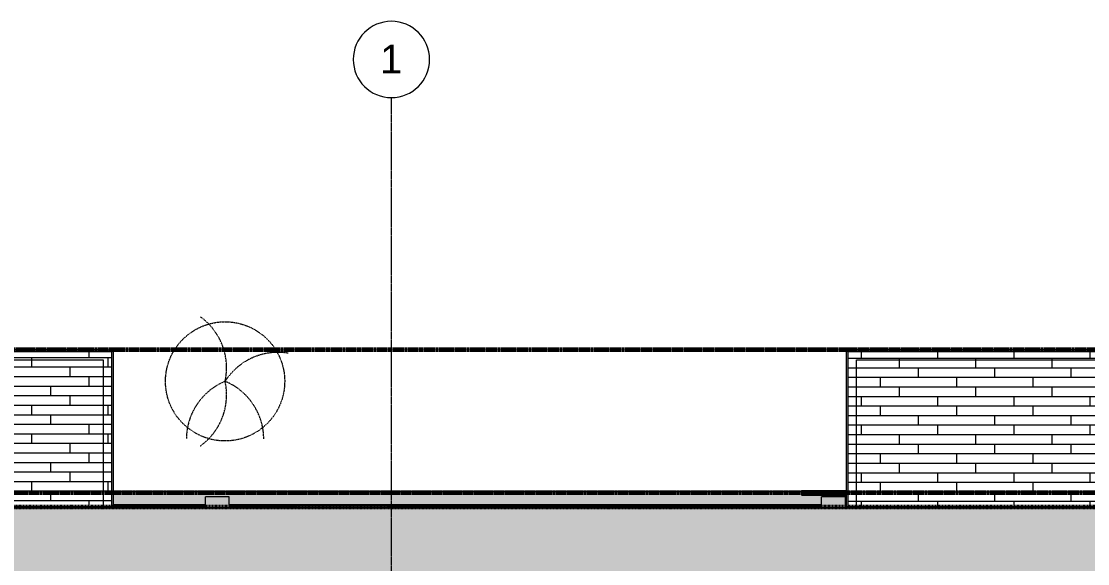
# Model space of a CAD drawing. Header units: inches. Extents: x -4061 to -1937, y 10959 to 12323.
# Drawn here: x -3636.5 to -3189.3, y 12094.9 to 12322.4 of the extents above; entities that cross this region are included whole.
import ezdxf

# ---------------------------------------------------------------- set-up
doc = ezdxf.new("R2010")
doc.units = ezdxf.units.IN
doc.header["$MEASUREMENT"] = 0
for name, pattern in [('Dash', [0.25, 0.125, -0.125]), ('Dash 1_16_', [0.125, 0.0625, -0.0625]), ('Double Dash 3_8_', [1, 0.375, -0.125, 0.125, -0.125, 0.125, -0.125]), ('Grid Line 1_2_', [0.875, 0.5, -0.125, 0.125, -0.125])]:
    doc.linetypes.add(name, pattern=pattern)
for name, color, linetype, lineweight in [('0-1', 7, 'Continuous', 5), ('0-3', 53, 'Continuous', 9), ('0-4', 7, 'Continuous', 9), ('0-5', 250, 'Double Dash 3_8_', 60), ('0-6', 165, 'Continuous', 5), ('A-AREA-1', 130, 'Continuous', 80), ('A-CLNG-1', 10, 'Continuous', 18), ('A-CLNG-PATT-1', 35, 'Continuous', 18), ('A-DETL-GENF-HDLN-1', 53, 'Dash', 9), ('A-DETL-MBND-2', 23, 'Continuous', 5), ('A-DETL-MBND-4', 7, 'Continuous', 9), ('A-DETL-MBND-5', 251, 'Continuous', 9), ('A-DETL-MBND-6', 247, 'Continuous', 9), ('A-FLOR-3', 10, 'Continuous', 18), ('A-FLOR-PATT-1', 251, 'Continuous', 9), ('A-GENM-1', 247, 'Continuous', 9), ('A-GENM-2', 7, 'Continuous', 9), ('A-GLAZ-1', 27, 'Continuous', 18), ('A-GLAZ-2', 10, 'Continuous', 18), ('A-GLAZ-3', 251, 'Continuous', 9), ('A-WALL-1', 8, 'Continuous', 5), ('A-WALL-3', 10, 'Continuous', 18), ('A-WALL-4', 23, 'Continuous', 5), ('A-WALL-6', 27, 'Continuous', 18), ('C-PROP-LINE-1', 250, 'Double Dash 3_8_', 60), ('C-PROP-LINE-2', 91, 'Dash 1_16_', 60), ('S-GRID-1', 1, 'Grid Line 1_2_', 9), ('S-GRID-IDEN', 1, 'Continuous', 9), ('S-GRID-IDEN-1', 147, 'Continuous', 9)]:
    doc.layers.add(name, color=color, linetype=linetype, lineweight=lineweight)
doc.styles.add('Arial', font='arial.ttf', dxfattribs={"height": 12})
pattern_1 = [(0, (25.74, 1.51), (-38.4, -120.38), [0.392, -38.007]), (0, (25.74, 1.12), (-38.4, -120.38), [0.392, -38.007]), (0, (25.74, -14.85), (-38.4, -120.38), [0.392, -38.007]), (0, (25.74, -15.24), (-38.4, -120.38), [0.392, -38.007]), (0, (25.74, -31.2), (-38.4, -120.38), [0.393, -38.008]), (0, (25.74, -31.6), (-38.4, -120.38), [0.393, -38.008]), (0, (25.74, -47.56), (-38.4, -120.38), [0.393, -38.008]), (0, (25.74, -47.95), (-38.4, -120.38), [0.393, -38.008]), (0, (25.74, -63.92), (-38.4, -120.38), [0.393, -38.008]), (0, (25.74, -64.31), (-38.4, -120.38), [0.393, -38.008]), (0, (25.74, -80.28), (-38.4, -120.38), [0.393, -38.008]), (0, (25.74, -80.67), (-38.4, -120.38), [0.393, -38.008]), (0, (25.74, -96.63), (-38.4, -120.38), [0.393, -38.008]), (0, (25.74, -97.03), (-38.4, -120.38), [0.393, -38.008]), (0, (25.74, -112.99), (-38.4, -120.38), [0.392, -38.007]), (0, (25.74, -113.38), (-38.4, -120.38), [0.392, -38.007]), (0, (43.19, 1.51), (-38.4, -120.38), [0.393, -38.008]), (0, (43.19, 1.12), (-38.4, -120.38), [0.393, -38.008]), (0, (43.19, -14.85), (-38.4, -120.38), [0.393, -38.008]), (0, (43.19, -15.24), (-38.4, -120.38), [0.393, -38.008]), (0, (43.19, -31.2), (-38.4, -120.38), [0.393, -38.008]), (0, (43.19, -31.6), (-38.4, -120.38), [0.393, -38.008]), (0, (43.19, -47.56), (-38.4, -120.38), [0.393, -38.008]), (0, (43.19, -47.95), (-38.4, -120.38), [0.393, -38.008]), (0, (43.19, -63.92), (-38.4, -120.38), [0.393, -38.008]), (0, (43.19, -64.31), (-38.4, -120.38), [0.393, -38.008]), (0, (43.19, -80.28), (-38.4, -120.38), [0.393, -38.008]), (0, (43.19, -80.67), (-38.4, -120.38), [0.393, -38.008]), (0, (43.19, -96.63), (-38.4, -120.38), [0.393, -38.008]), (0, (43.19, -97.03), (-38.4, -120.38), [0.393, -38.008]), (0, (43.19, -112.99), (-38.4, -120.38), [0.392, -38.007]), (0, (43.19, -113.38), (-38.4, -120.38), [0.392, -38.007]), (0, (60.64, 1.51), (-38.4, -120.38), [0.392, -38.007]), (0, (60.64, 1.12), (-38.4, -120.38), [0.392, -38.007]), (0, (60.64, -14.85), (-38.4, -120.38), [0.392, -38.007]), (0, (60.64, -15.24), (-38.4, -120.38), [0.392, -38.007]), (0, (60.64, -31.2), (-38.4, -120.38), [0.392, -38.007]), (0, (60.64, -31.6), (-38.4, -120.38), [0.392, -38.007]), (0, (60.64, -47.56), (-38.4, -120.38), [0.392, -38.007]), (0, (60.64, -47.95), (-38.4, -120.38), [0.392, -38.007]), (0, (60.64, -63.92), (-38.4, -120.38), [0.392, -38.007]), (0, (60.64, -64.31), (-38.4, -120.38), [0.392, -38.007]), (0, (60.64, -80.28), (-38.4, -120.38), [0.392, -38.007]), (0, (60.64, -80.67), (-38.4, -120.38), [0.392, -38.007]), (0, (60.64, -96.63), (-38.4, -120.38), [0.392, -38.007]), (0, (60.64, -97.03), (-38.4, -120.38), [0.392, -38.007]), (0, (60.64, -112.99), (-38.4, -120.38), [0.392, -38.007]), (0, (60.64, -113.38), (-38.4, -120.38), [0.392, -38.007]), (270, (24, 4.063), (-38.4, -2e-15), [120, -0.375]), (270, (24.375, 4.063), (-38.4, -2e-15), [120, -0.375]), (270, (25.74, 1.51), (-38.4, -2e-15), [0.392, -119.982]), (270, (25.74, -14.848), (-38.4, -2e-15), [0.393, -119.983]), (270, (25.74, -31.206), (-38.4, -2e-15), [0.392, -119.982]), (270, (25.74, -47.563), (-38.4, -2e-15), [0.392, -119.982]), (270, (25.74, -63.92), (-38.4, -2e-15), [0.392, -119.982]), (270, (25.74, -80.277), (-38.4, -2e-15), [0.392, -119.982]), (270, (25.74, -96.634), (-38.4, -2e-15), [0.392, -119.982]), (270, (25.74, -112.99), (-38.4, -2e-15), [0.392, -119.982]), (270, (26.134, 1.51), (-38.4, -2e-15), [0.392, -119.982]), (270, (26.134, -14.848), (-38.4, -2e-15), [0.393, -119.983]), (270, (26.134, -31.206), (-38.4, -2e-15), [0.392, -119.982]), (270, (26.134, -47.563), (-38.4, -2e-15), [0.392, -119.982]), (270, (26.134, -63.92), (-38.4, -2e-15), [0.392, -119.982]), (270, (26.134, -80.277), (-38.4, -2e-15), [0.392, -119.982]), (270, (26.134, -96.634), (-38.4, -2e-15), [0.392, -119.982]), (270, (26.134, -112.99), (-38.4, -2e-15), [0.392, -119.982]), (270, (43.19, 1.51), (-38.4, -2e-15), [0.392, -119.982]), (270, (43.19, -14.848), (-38.4, -2e-15), [0.393, -119.983]), (270, (43.19, -31.206), (-38.4, -2e-15), [0.392, -119.982]), (270, (43.19, -47.563), (-38.4, -2e-15), [0.392, -119.982]), (270, (43.19, -63.92), (-38.4, -2e-15), [0.392, -119.982]), (270, (43.19, -80.277), (-38.4, -2e-15), [0.392, -119.982]), (270, (43.19, -96.634), (-38.4, -2e-15), [0.392, -119.982]), (270, (43.19, -112.99), (-38.4, -2e-15), [0.392, -119.982]), (270, (43.584, 1.51), (-38.4, -2e-15), [0.392, -119.982]), (270, (43.584, -14.848), (-38.4, -2e-15), [0.393, -119.983]), (270, (43.584, -31.206), (-38.4, -2e-15), [0.392, -119.982]), (270, (43.584, -47.563), (-38.4, -2e-15), [0.392, -119.982]), (270, (43.584, -63.92), (-38.4, -2e-15), [0.392, -119.982]), (270, (43.584, -80.277), (-38.4, -2e-15), [0.392, -119.982]), (270, (43.584, -96.634), (-38.4, -2e-15), [0.392, -119.982]), (270, (43.584, -112.99), (-38.4, -2e-15), [0.392, -119.982]), (270, (60.64, 1.51), (-38.4, -2e-15), [0.392, -119.982]), (270, (60.64, -14.848), (-38.4, -2e-15), [0.392, -119.982]), (270, (60.64, -31.206), (-38.4, -2e-15), [0.392, -119.982]), (270, (60.64, -47.563), (-38.4, -2e-15), [0.392, -119.982]), (270, (60.64, -63.92), (-38.4, -2e-15), [0.392, -119.982]), (270, (60.64, -80.277), (-38.4, -2e-15), [0.392, -119.982]), (270, (60.64, -96.634), (-38.4, -2e-15), [0.392, -119.982]), (270, (60.64, -112.99), (-38.4, -2e-15), [0.392, -119.982]), (270, (61.034, 1.51), (-38.4, -2e-15), [0.392, -119.982]), (270, (61.034, -14.848), (-38.4, -2e-15), [0.392, -119.982]), (270, (61.034, -31.206), (-38.4, -2e-15), [0.392, -119.982]), (270, (61.034, -47.563), (-38.4, -2e-15), [0.392, -119.982]), (270, (61.034, -63.92), (-38.4, -2e-15), [0.392, -119.982]), (270, (61.034, -80.277), (-38.4, -2e-15), [0.392, -119.982]), (270, (61.034, -96.634), (-38.4, -2e-15), [0.392, -119.982]), (270, (61.034, -112.99), (-38.4, -2e-15), [0.392, -119.982]), (180, (62.4, 4.44), (-38.4, -120.38), [38.025, -0.375]), (180, (62.4, 4.06), (-38.4, -120.38), [38.025, -0.375])]

# ---------------------------------------------------------------- blocks, each defined once
blk = doc.blocks.new('fountain grass 26747 - fountain grass 26747-1276659-ENLARGED RCP - 1ST FLOOR PLAN - EAST')
at = {"layer": 'A-DETL-GENF-HDLN-1'}
blk.add_circle((0, 0), 25, dxfattribs=at)
for centre, start, end in [((-25.61, 5.7), 347.4534, 54.5466), ((22.14, -14.08), 80.4534, 147.5466), ((10.02, -24.25), 112.4534, 179.5466), ((-25.61, -5.7), 305.4534, 12.5466), ((-10.02, -24.25), 0.4534, 67.5466)]:
    blk.add_arc(centre, 26.24, start, end, dxfattribs=at)
blk = doc.blocks.new('CTR  - Topography_rvt-1-ENLARGED RCP - 1ST FLOOR PLAN - EAST')
at = {"layer": '0-3'}
blk.add_blockref('fountain grass 26747 - fountain grass 26747-1276659-ENLARGED RCP - 1ST FLOOR PLAN - EAST', (-3551.06, 12171.37), dxfattribs=at)
blk = doc.blocks.new('Basic Wall _ EXT - FIBER CEMENT - LARGE - ___-2162455-ENLARGED RCP - 1ST FLOOR PLAN - EAST')
at = {"layer": 'A-WALL-6'}
h = blk.add_hatch(color=256, dxfattribs=at)
h.paths.add_polyline_path([(-3861.77, 12119.64), (-3811.02, 12119.67), (-3811.02, 12119.67), (-3861.79, 12119.66)], flags=0)
h.paths.add_polyline_path([(-3809.6, 12119.64), (-3809.58, 12119.67), (-3809.89, 12119.66), (-3809.9, 12119.64)], flags=0)
h.paths.add_polyline_path([(-3559.71, 12119.64), (-3559.34, 12119.67), (-3559.34, 12119.67), (-3597.92, 12119.65), (-3597.92, 12119.64), (-3561.71, 12119.64)], flags=0)
h.paths.add_polyline_path([(-3779.12, 12119.64), (-3779.15, 12119.67), (-3779.4, 12119.64), (-3779.4, 12119.64), (-3779.15, 12119.64)], flags=0)
h.paths.add_polyline_path([(-3778.18, 12119.64), (-3712.75, 12119.67), (-3712.75, 12119.67), (-3778.17, 12119.64)], flags=0)
h = blk.add_hatch(color=256, dxfattribs=at)
h.paths.add_polyline_path([(-3580.2, 12119.48), (-3559.34, 12119.5), (-3559.34, 12119.62), (-3597.92, 12119.59), (-3597.92, 12119.48), (-3587.87, 12119.48)], flags=0)
h.paths.add_polyline_path([(-3748.82, 12119.48), (-3712.75, 12119.51), (-3712.75, 12119.62), (-3778.22, 12119.6), (-3778.29, 12119.53), (-3751.71, 12119.5), (-3751.71, 12119.48)], flags=0)
h.paths.add_polyline_path([(-3858.97, 12119.53), (-3810.91, 12119.55), (-3810.97, 12119.62), (-3861.73, 12119.6), (-3861.64, 12119.53), (-3858.98, 12119.53)], flags=0)
h.paths.add_polyline_path([(-3779.08, 12119.53), (-3779.11, 12119.62), (-3779.39, 12119.6), (-3779.37, 12119.53), (-3779.15, 12119.53)], flags=0)
h.paths.add_polyline_path([(-3809.96, 12119.53), (-3809.64, 12119.55), (-3809.61, 12119.62), (-3809.92, 12119.6), (-3809.96, 12119.53)], flags=0)
h = blk.add_hatch(color=256, dxfattribs=at)
h.paths.add_polyline_path([(-3861.34, 12119.2), (-3858.97, 12119.2), (-3858.97, 12119.46), (-3861.6, 12119.46), (-3861.47, 12119.34)], flags=0)
h.paths.add_polyline_path([(-3561.71, 12119.2), (-3559.34, 12119.2), (-3559.34, 12119.48), (-3597.92, 12119.48), (-3597.92, 12119.2), (-3564.87, 12119.2)], flags=0)
h.paths.add_polyline_path([(-3752.04, 12119.2), (-3751.77, 12119.2), (-3751.77, 12119.46), (-3754.4, 12119.46), (-3754.4, 12119.2), (-3753.89, 12119.2)], flags=0)
h.paths.add_polyline_path([(-3748.82, 12119.2), (-3712.75, 12119.2), (-3712.75, 12119.48), (-3751.71, 12119.46), (-3751.71, 12119.2)], flags=0)
h = blk.add_hatch(color=256, dxfattribs=at)
h.paths.add_polyline_path([(-3687.51, 12118.59), (-3674.54, 12118.59), (-3674.54, 12118.78), (-3712.75, 12118.78), (-3712.75, 12119.2), (-3751.71, 12119.2), (-3751.71, 12118.59), (-3695.17, 12118.59)], flags=0)
h.paths.add_polyline_path([(-3636.51, 12118.59), (-3597.74, 12118.59), (-3597.74, 12119.09), (-3559.71, 12119.09), (-3559.71, 12118.59), (-3559.34, 12118.59), (-3559.34, 12119.2), (-3597.92, 12119.2), (-3597.92, 12118.78), (-3636.51, 12118.78), (-3636.51, 12118.59)], flags=0)
h.paths.add_polyline_path([(-3860.72, 12119.03), (-3859.16, 12119.03), (-3859.16, 12119.09), (-3858.97, 12119.09), (-3858.97, 12119.2), (-3861.34, 12119.2), (-3861.16, 12119.03), (-3860.73, 12119.03)], flags=0)
h.paths.add_polyline_path([(-3751.77, 12119.03), (-3751.77, 12119.2), (-3754.4, 12119.2), (-3754.4, 12119.09), (-3754.21, 12119.09), (-3754.21, 12119.03), (-3752.21, 12119.03)], flags=0)
for points in [[(-3411.58, 12119.64), (-3300.91, 12119.67), (-3300.91, 12119.67), (-3549.34, 12119.66), (-3549.34, 12119.64), (-3419.24, 12119.64)], [(-3549.34, 12119.48), (-3300.91, 12119.5), (-3300.91, 12119.62), (-3549.34, 12119.6), (-3549.34, 12119.5)], [(-3304.28, 12119.2), (-3300.91, 12119.2), (-3300.91, 12119.48), (-3549.34, 12119.48), (-3549.34, 12119.2), (-3311.94, 12119.2)], [(-3511.22, 12118.59), (-3405.74, 12118.59), (-3405.74, 12119.09), (-3367.71, 12119.09), (-3367.71, 12118.59), (-3300.91, 12118.59), (-3300.91, 12119.2), (-3549.34, 12119.2), (-3549.34, 12118.59), (-3518.88, 12118.59)], [(-3290.54, 12119.62), (-3290.54, 12119.64), (-3290.91, 12119.62)]]:
    blk.add_hatch(color=256, dxfattribs=at).paths.add_polyline_path(points, flags=0)
h = blk.add_hatch(color=256, dxfattribs=at)
h.paths.add_polyline_path([(-3120.32, 12119.64), (-3059.95, 12119.67), (-3059.95, 12119.67), (-3175.71, 12119.65), (-3175.71, 12119.64), (-3127.99, 12119.64)], flags=0)
h.paths.add_polyline_path([(-3290.91, 12119.64), (-3290.54, 12119.67), (-3290.54, 12119.67), (-3290.91, 12119.66)], flags=0)
h.paths.add_polyline_path([(-2944.94, 12119.64), (-2944.94, 12119.67), (-2945.12, 12119.66), (-2945.12, 12119.64)], flags=0)
h = blk.add_hatch(color=256, dxfattribs=at)
h.paths.add_polyline_path([(-3290.91, 12119.48), (-3290.54, 12119.5), (-3290.54, 12119.62), (-3290.91, 12119.6), (-3290.91, 12119.5)], flags=0)
h.paths.add_polyline_path([(-3120.32, 12119.48), (-3059.95, 12119.51), (-3059.95, 12119.62), (-3175.71, 12119.59), (-3175.71, 12119.48), (-3127.99, 12119.48)], flags=0)
h.paths.add_polyline_path([(-2944.94, 12119.48), (-2944.94, 12119.62), (-2945.12, 12119.6), (-2945.12, 12119.48)], flags=0)
h = blk.add_hatch(color=256, dxfattribs=at)
h.paths.add_polyline_path([(-2945.12, 12119.2), (-2944.94, 12119.2), (-2944.94, 12119.48), (-2945.12, 12119.48), (-2945.12, 12119.34)], flags=0)
h.paths.add_polyline_path([(-3290.91, 12119.2), (-3290.54, 12119.2), (-3290.54, 12119.48), (-3290.91, 12119.48), (-3290.91, 12119.34)], flags=0)
h.paths.add_polyline_path([(-3175.71, 12119.2), (-3059.95, 12119.2), (-3059.95, 12119.48), (-3175.71, 12119.48), (-3175.71, 12119.34)], flags=0)
h = blk.add_hatch(color=256, dxfattribs=at)
h.paths.add_polyline_path([(-3135.65, 12118.59), (-3060.14, 12118.59), (-3060.14, 12119.09), (-3059.95, 12119.09), (-3059.95, 12119.2), (-3175.71, 12119.2), (-3175.71, 12118.78), (-3252.51, 12118.78), (-3252.51, 12118.59), (-3136.94, 12118.59)], flags=0)
h.paths.add_polyline_path([(-2967.03, 12118.59), (-2944.94, 12118.59), (-2944.94, 12119.2), (-2945.12, 12119.2), (-2945.12, 12118.78), (-2983.71, 12118.78), (-2983.71, 12118.59), (-2974.7, 12118.59)], flags=0)
h.paths.add_polyline_path([(-3022.11, 12118.59), (-3021.74, 12118.59), (-3021.74, 12118.78), (-3022.11, 12118.78), (-3022.11, 12118.59)], flags=0)
h.paths.add_polyline_path([(-3290.91, 12118.59), (-3290.54, 12118.59), (-3290.54, 12119.2), (-3290.91, 12119.2), (-3290.91, 12118.59)], flags=0)
at = {"layer": 'A-WALL-3'}
for p, q in [((-3597.92, 12119.67), (-3559.34, 12119.67)), ((-3559.34, 12119.2), (-3597.92, 12119.2)), ((-3559.34, 12119.64), (-3559.34, 12119.67)), ((-3559.34, 12119.62), (-3559.34, 12119.64)), ((-3559.34, 12119.48), (-3559.34, 12119.62)), ((-3559.34, 12119.2), (-3559.34, 12119.48)), ((-3559.34, 12118.59), (-3559.34, 12119.2)), ((-3549.34, 12119.67), (-3300.91, 12119.67)), ((-3549.34, 12119.67), (-3549.34, 12119.64)), ((-3549.34, 12119.64), (-3549.34, 12119.62)), ((-3549.34, 12119.62), (-3549.34, 12119.48)), ((-3549.34, 12119.48), (-3549.34, 12119.2)), ((-3549.34, 12119.2), (-3549.34, 12118.59)), ((-3300.91, 12119.2), (-3549.34, 12119.2)), ((-3300.91, 12119.64), (-3300.91, 12119.67)), ((-3300.91, 12119.62), (-3300.91, 12119.64)), ((-3300.91, 12119.48), (-3300.91, 12119.62)), ((-3300.91, 12119.2), (-3300.91, 12119.48)), ((-3300.91, 12118.59), (-3300.91, 12119.2)), ((-3290.91, 12119.67), (-3290.54, 12119.67)), ((-3290.91, 12119.67), (-3290.91, 12119.64)), ((-3290.91, 12119.64), (-3290.91, 12119.62)), ((-3290.91, 12119.62), (-3290.91, 12119.48)), ((-3290.91, 12119.48), (-3290.91, 12119.2)), ((-3290.91, 12119.2), (-3290.91, 12118.59)), ((-3290.54, 12119.2), (-3290.91, 12119.2))]:
    blk.add_line(p, q, dxfattribs=at)
blk = doc.blocks.new('Basic Wall _ EXT - FIBER CEMENT - SMALL - ___-2145929-ENLARGED RCP - 1ST FLOOR PLAN - EAST')
at = {"layer": 'A-DETL-MBND-6'}
h = blk.add_hatch(color=256, dxfattribs=at)
h.paths.add_polyline_path([(-3861.81, 12119.67), (-3811.02, 12119.67), (-3816.31, 12125.15), (-3864.6, 12125.15), (-3864.6, 12122.46), (-3863.79, 12121.66)], flags=0)
h.paths.add_polyline_path([(-3561.71, 12119.67), (-3559.34, 12119.67), (-3559.34, 12122.96), (-3549.34, 12122.96), (-3549.34, 12119.67), (-3300.91, 12119.67), (-3300.91, 12122.96), (-3290.91, 12122.96), (-3290.91, 12119.67), (-3290.54, 12119.67), (-3290.54, 12125.15), (-3597.92, 12125.15), (-3597.92, 12119.67), (-3564.87, 12119.67)], flags=0)
h.paths.add_polyline_path([(-3779.13, 12119.67), (-3780.78, 12125.15), (-3781.02, 12125.15), (-3779.41, 12119.67), (-3779.15, 12119.67)], flags=0)
h.paths.add_polyline_path([(-3718.17, 12119.67), (-3712.75, 12119.67), (-3712.75, 12125.15), (-3772.86, 12125.15), (-3778.15, 12119.67), (-3725.83, 12119.67)], flags=0)
h.paths.add_polyline_path([(-3809.58, 12119.67), (-3807.14, 12124.59), (-3807.16, 12125.07), (-3809.88, 12119.67)], flags=0)
h.paths.add_polyline_path([(-3175.71, 12119.67), (-3059.95, 12119.67), (-3059.95, 12125.15), (-3175.71, 12125.15), (-3175.71, 12122.51)], flags=0)
h.paths.add_polyline_path([(-2945.12, 12119.67), (-2944.94, 12119.67), (-2944.94, 12122.96), (-2934.94, 12122.96), (-2934.94, 12119.67), (-2791.15, 12119.67), (-2791.15, 12125.15), (-2945.12, 12125.15), (-2945.12, 12122.51)], flags=0)
h.paths.add_polyline_path([(-2186.92, 12119.67), (-2066.84, 12119.67), (-2061.82, 12124.69), (-2064.05, 12124.69), (-2064.05, 12125.15), (-2157.66, 12125.15), (-2159.18, 12123.57), (-2159.66, 12125.15), (-2159.93, 12125.15), (-2159.43, 12123.46), (-2167.42, 12123.46), (-2167.43, 12122.51), (-2167.5, 12122.85), (-2167.92, 12121.48), (-2171.92, 12120.48), (-2182.92, 12120.48), (-2186.92, 12121.48), (-2187.35, 12122.85), (-2187.42, 12122.51), (-2187.42, 12123.46), (-2190.31, 12123.46), (-2189.47, 12125.15), (-2189.76, 12125.15), (-2190.56, 12123.57), (-2192.09, 12125.15), (-2215.7, 12125.15), (-2215.7, 12119.67), (-2187.42, 12119.67)], flags=0)
h.paths.add_polyline_path([(-2330.87, 12119.67), (-2330.52, 12119.67), (-2330.52, 12125.15), (-2676.32, 12125.15), (-2676.32, 12119.67), (-2648.11, 12119.67), (-2648.11, 12122.96), (-2638.11, 12122.96), (-2638.11, 12119.67), (-2379.31, 12119.67), (-2379.31, 12122.96), (-2369.31, 12122.96), (-2369.31, 12119.67), (-2332.54, 12119.67)], flags=0)
h.paths.add_polyline_path([(-2182.92, 12122.96), (-2171.92, 12122.96), (-2169.67, 12123.46), (-2185.17, 12123.46), (-2183.51, 12123.09)], flags=0)
at = {"layer": 'A-DETL-MBND-4'}
blk.add_line((-3290.54, 12125.15), (-3597.92, 12125.15), dxfattribs=at)
blk = doc.blocks.new('_THE_ WINDOW _ DOOR - Window - 2nd Floor-V37-ENLARGED RCP - 1ST FLOOR PLAN - EAST')
at = {"layer": 'A-GLAZ-1'}
blk.add_hatch(color=256, dxfattribs=at).paths.add_polyline_path([(-9.76, 4.44), (19.01, 4.44), (19.01, 4.63), (-19.01, 4.63), (-19.01, 4.44), (-17.42, 4.44)], flags=0)
at = {"layer": 'A-GLAZ-3'}
h = blk.add_hatch(dxfattribs=at)
h.set_pattern_fill('FP_9', color=256, style=0, pattern_type=2)
h.set_pattern_definition(pattern_1)
h.paths.add_polyline_path([(13.24, 4.19), (19.01, 4.19), (19.01, 4.44), (-19.01, 4.44), (-19.01, 4.19), (5.57, 4.19)], flags=0)
at = {"layer": 'A-GLAZ-2'}
for p, q in [((-19.01, 4.63), (-19.01, 4.44)), ((19.01, 4.63), (19.01, 4.44)), ((19.01, 4.44), (-19.01, 4.44)), ((-19.01, 4.44), (-19.01, 4.19)), ((19.01, 4.44), (19.01, 4.19))]:
    blk.add_line(p, q, dxfattribs=at)
blk = doc.blocks.new('_THE_ WINDOW _ DOOR - Window - 2nd Floor-2113388-ENLARGED RCP - 1ST FLOOR PLAN - EAST')
at = {"layer": 'A-GLAZ-1'}
blk.add_hatch(color=256, dxfattribs=at).paths.add_polyline_path([(3.51, 4.44), (19.01, 4.44), (19.01, 4.94), (-19.01, 4.94), (-19.01, 4.44), (-4.16, 4.44)], flags=0)
at = {"layer": 'A-GLAZ-3'}
h = blk.add_hatch(dxfattribs=at)
h.set_pattern_fill('FP_9', color=256, style=0, pattern_type=2)
h.set_pattern_definition(pattern_1)
h.paths.add_polyline_path([(18.84, 4.19), (19.01, 4.19), (19.01, 4.44), (-19.01, 4.44), (-19.01, 4.19), (11.17, 4.19)], flags=0)
at = {"layer": 'A-GLAZ-2'}
for p, q in [((19.01, 4.94), (-19.01, 4.94)), ((-19.01, 4.94), (-19.01, 4.44)), ((19.01, 4.94), (19.01, 4.44)), ((19.01, 4.44), (-19.01, 4.44)), ((-19.01, 4.44), (-19.01, 4.19)), ((19.01, 4.44), (19.01, 4.19))]:
    blk.add_line(p, q, dxfattribs=at)
blk = doc.blocks.new('_THE_ WINDOW _ DOOR - hvac panel - 2nd floor-2113875-ENLARGED RCP - 1ST FLOOR PLAN - EAST')
at = {"layer": 'A-GLAZ-3'}
h = blk.add_hatch(dxfattribs=at)
h.set_pattern_fill('FP_10', color=256, style=0, pattern_type=2)
h.set_pattern_definition([(0, (41.062, -4.438), (1, 1), [0.5, -1.5]), (90, (41.312, -4.687), (-1, 1), [0.5, -1.5])])
h.paths.add_polyline_path([(-12.39, -4.19), (-19.01, -4.19), (-19.01, -4.44), (19.01, -4.44), (19.01, -4.19), (-4.73, -4.19)], flags=0)
at = {"layer": 'A-GLAZ-2'}
for p, q in [((-19.01, -4.19), (-19.01, -4.44)), ((19.01, -4.44), (-19.01, -4.44)), ((19.01, -4.19), (19.01, -4.44))]:
    blk.add_line(p, q, dxfattribs=at)
blk = doc.blocks.new('_THE_ WINDOW _ DOOR - Window - 2nd Floor - small-V40-ENLARGED RCP - 1ST FLOOR PLAN - EAST')
at = {"layer": 'A-GLAZ-1'}
blk.add_hatch(color=256, dxfattribs=at).paths.add_polyline_path([(3.27, 4.44), (19.01, 4.44), (19.01, 4.94), (-19.01, 4.94), (-19.01, 4.44), (-4.4, 4.44)], flags=0)
at = {"layer": 'A-GLAZ-3'}
h = blk.add_hatch(dxfattribs=at)
h.set_pattern_fill('FP_11', color=256, style=0, pattern_type=2)
h.set_pattern_definition([(0, (25.74, -0.166), (-38.4, -76.8), [0.392, -38.007]), (0, (25.74, -0.56), (-38.4, -76.8), [0.392, -38.007]), (0, (25.74, -9.766), (-38.4, -76.8), [0.392, -38.007]), (0, (25.74, -10.16), (-38.4, -76.8), [0.392, -38.007]), (0, (25.74, -19.366), (-38.4, -76.8), [0.392, -38.007]), (0, (25.74, -19.76), (-38.4, -76.8), [0.392, -38.007]), (0, (25.74, -28.966), (-38.4, -76.8), [0.392, -38.007]), (0, (25.74, -29.36), (-38.4, -76.8), [0.392, -38.007]), (0, (25.74, -38.566), (-38.4, -76.8), [0.393, -38.008]), (0, (25.74, -38.96), (-38.4, -76.8), [0.393, -38.008]), (0, (25.74, -48.166), (-38.4, -76.8), [0.393, -38.008]), (0, (25.74, -48.56), (-38.4, -76.8), [0.393, -38.008]), (0, (25.74, -57.766), (-38.4, -76.8), [0.393, -38.008]), (0, (25.74, -58.16), (-38.4, -76.8), [0.393, -38.008]), (0, (25.74, -67.366), (-38.4, -76.8), [0.393, -38.008]), (0, (25.74, -67.76), (-38.4, -76.8), [0.393, -38.008]), (0, (60.64, -0.166), (-38.4, -76.8), [0.392, -38.007]), (0, (60.64, -0.56), (-38.4, -76.8), [0.392, -38.007]), (0, (60.64, -9.766), (-38.4, -76.8), [0.392, -38.007]), (0, (60.64, -10.16), (-38.4, -76.8), [0.392, -38.007]), (0, (60.64, -19.366), (-38.4, -76.8), [0.392, -38.007]), (0, (60.64, -19.76), (-38.4, -76.8), [0.392, -38.007]), (0, (60.64, -28.966), (-38.4, -76.8), [0.392, -38.007]), (0, (60.64, -29.36), (-38.4, -76.8), [0.392, -38.007]), (0, (60.64, -38.566), (-38.4, -76.8), [0.392, -38.007]), (0, (60.64, -38.96), (-38.4, -76.8), [0.392, -38.007]), (0, (60.64, -48.166), (-38.4, -76.8), [0.392, -38.007]), (0, (60.64, -48.56), (-38.4, -76.8), [0.392, -38.007]), (0, (60.64, -57.766), (-38.4, -76.8), [0.392, -38.007]), (0, (60.64, -58.16), (-38.4, -76.8), [0.392, -38.007]), (0, (60.64, -67.366), (-38.4, -76.8), [0.392, -38.007]), (0, (60.64, -67.76), (-38.4, -76.8), [0.392, -38.007]), (270, (24, 4.438), (-38.4, -2e-15), [76.8, 0, 0, 0]), (270, (24.375, 4.438), (-38.4, -2e-15), [76.8, 0, 0, 0]), (270, (25.74, -0.166), (-38.4, -2e-15), [0.392, -76.407]), (270, (25.74, -9.766), (-38.4, -2e-15), [0.392, -76.407]), (270, (25.74, -19.366), (-38.4, -2e-15), [0.392, -76.407]), (270, (25.74, -28.966), (-38.4, -2e-15), [0.392, -76.407]), (270, (25.74, -38.566), (-38.4, -2e-15), [0.392, -76.407]), (270, (25.74, -48.166), (-38.4, -2e-15), [0.392, -76.407]), (270, (25.74, -57.766), (-38.4, -2e-15), [0.392, -76.407]), (270, (25.74, -67.366), (-38.4, -2e-15), [0.392, -76.407]), (270, (26.134, -0.166), (-38.4, -2e-15), [0.392, -76.407]), (270, (26.134, -9.766), (-38.4, -2e-15), [0.392, -76.407]), (270, (26.134, -19.366), (-38.4, -2e-15), [0.392, -76.407]), (270, (26.134, -28.966), (-38.4, -2e-15), [0.392, -76.407]), (270, (26.134, -38.566), (-38.4, -2e-15), [0.392, -76.407]), (270, (26.134, -48.166), (-38.4, -2e-15), [0.392, -76.407]), (270, (26.134, -57.766), (-38.4, -2e-15), [0.392, -76.407]), (270, (26.134, -67.366), (-38.4, -2e-15), [0.392, -76.407]), (270, (60.64, -0.166), (-38.4, -2e-15), [0.392, -76.407]), (270, (60.64, -9.766), (-38.4, -2e-15), [0.393, -76.408]), (270, (60.64, -19.366), (-38.4, -2e-15), [0.393, -76.408]), (270, (60.64, -28.966), (-38.4, -2e-15), [0.392, -76.407]), (270, (60.64, -38.566), (-38.4, -2e-15), [0.392, -76.407]), (270, (60.64, -48.166), (-38.4, -2e-15), [0.392, -76.407]), (270, (60.64, -57.766), (-38.4, -2e-15), [0.392, -76.407]), (270, (60.64, -67.366), (-38.4, -2e-15), [0.392, -76.407]), (270, (61.034, -0.166), (-38.4, -2e-15), [0.392, -76.407]), (270, (61.034, -9.766), (-38.4, -2e-15), [0.393, -76.408]), (270, (61.034, -19.366), (-38.4, -2e-15), [0.393, -76.408]), (270, (61.034, -28.966), (-38.4, -2e-15), [0.392, -76.407]), (270, (61.034, -38.566), (-38.4, -2e-15), [0.392, -76.407]), (270, (61.034, -48.166), (-38.4, -2e-15), [0.392, -76.407]), (270, (61.034, -57.766), (-38.4, -2e-15), [0.392, -76.407]), (270, (61.034, -67.366), (-38.4, -2e-15), [0.392, -76.407]), (180, (62.4, 4.44), (-38.4, -76.8), [38.025, -0.375]), (180, (62.4, -5.16), (-38.4, -76.8), [38.025, -0.375]), (180, (62.4, -14.76), (-38.4, -76.8), [38.025, -0.375]), (180, (62.4, -24.36), (-38.4, -76.8), [38.025, -0.375]), (180, (62.4, -33.96), (-38.4, -76.8), [38.025, -0.375]), (180, (62.4, -43.56), (-38.4, -76.8), [38.025, -0.375]), (180, (62.4, -53.16), (-38.4, -76.8), [38.025, -0.375]), (180, (62.4, -62.76), (-38.4, -76.8), [38.025, -0.375])])
h.paths.add_polyline_path([(19.01, 4.19), (19.01, 4.44), (-19.01, 4.44), (-19.01, 4.19), (18.6, 4.19)], flags=0)
at = {"layer": 'A-GLAZ-2'}
for p, q in [((-19.01, 4.94), (-19.01, 4.44)), ((-19.01, 4.94), (19.01, 4.94)), ((19.01, 4.94), (19.01, 4.44)), ((19.01, 4.44), (-19.01, 4.44)), ((-19.01, 4.44), (-19.01, 4.19)), ((19.01, 4.44), (19.01, 4.19))]:
    blk.add_line(p, q, dxfattribs=at)
blk = doc.blocks.new('Family1 - SCUPPER-V58-ENLARGED RCP - 1ST FLOOR PLAN - EAST')
at = {"layer": 'A-GENM-1'}
h = blk.add_hatch(color=256, dxfattribs=at)
h.paths.add_polyline_path([(-5, -4.19), (-5, -4.44), (-4.88, -4.44), (-4.88, -4.19), (-4.98, -4.19)], flags=0)
h.paths.add_polyline_path([(5, -4.19), (4.87, -4.19), (4.87, -4.44), (5, -4.44)], flags=0)
blk.add_hatch(color=256, dxfattribs=at).paths.add_polyline_path([(-4.88, -4.19), (-4.88, -4.44), (-5, -4.44), (-5, -8.81), (5, -8.81), (5, -4.44), (4.87, -4.44), (4.87, -4.19), (2.54, -4.19)], flags=0)
at = {"layer": 'A-GENM-2'}
for p, q in [((-5, -4.44), (-5, -4.19)), ((-4.88, -4.44), (-5, -4.44)), ((-4.88, -4.19), (-4.88, -4.44)), ((4.87, -4.44), (4.87, -4.19)), ((5, -4.44), (4.87, -4.44)), ((5, -4.19), (5, -4.44)), ((-5, -5.52), (-5, -8.81)), ((-5, -8.81), (5, -8.81)), ((5, -5.52), (5, -8.81))]:
    blk.add_line(p, q, dxfattribs=at)
blk = doc.blocks.new('Family - ___-1878357-ENLARGED RCP - 1ST FLOOR PLAN - EAST')
at = {"layer": 'C-PROP-LINE-1'}
for p, q in [((-3929.52, 12184.69), (-2001.29, 12184.69)), ((-3869.45, 12124.69), (-2001.29, 12124.69))]:
    blk.add_line(p, q, dxfattribs=at)
blk = doc.blocks.new('Grid - Grid Head - Circle-50561-ENLARGED RCP - 1ST FLOOR PLAN - EAST')
at = {"layer": 'S-GRID-IDEN-1'}
for start, end in [(360, 180), (180, 360)]:
    blk.add_arc((0, 0), 0.25, start, end, dxfattribs=at)
blk = doc.blocks.new('CTR - 1st Phase - Shell_rvt-1-ENLARGED RCP - 1ST FLOOR PLAN - EAST')
at = {"layer": 'A-CLNG-PATT-1'}
h = blk.add_hatch(dxfattribs=at)
h.set_pattern_fill('FP_24', color=256, style=0, pattern_type=2)
h.set_pattern_definition([(90, (-2963.524, 11049.389), (4, -2e-16), []), (0, (-2963.524, 11049.389), (8, -8), [4, -28]), (0, (-2959.524, 11065.389), (8, -8), [4, -28])])
h.paths.add_polyline_path([(-3860.47, 11023.21), (-3830.82, 11023.21), (-3830.82, 11030.34), (-3831.32, 11030.34), (-3831.32, 11068.36), (-3830.82, 11068.36), (-3830.82, 11164.59), (-3831.14, 11164.59), (-3831.14, 11399.98), (-3830.82, 11399.98), (-3830.82, 11432.64), (-3860.47, 11432.64), (-3860.47, 11027.91)], flags=0)
h.paths.add_polyline_path([(-2261.88, 11247.64), (-2068.17, 11247.64), (-2068.17, 12118.34), (-2521.97, 12118.34), (-2521.97, 12088.69), (-2484.14, 12088.69), (-2484.14, 12089.19), (-2446.11, 12089.19), (-2446.11, 12088.69), (-2407.34, 12088.69), (-2407.34, 12089.19), (-2369.31, 12089.19), (-2369.31, 12088.69), (-2349.74, 12088.69), (-2349.74, 12089.19), (-2311.71, 12089.19), (-2311.71, 12088.69), (-2311.34, 12088.69), (-2311.34, 12089.19), (-2273.31, 12089.19), (-2273.31, 12088.69), (-2176.94, 12088.69), (-2176.94, 12089.19), (-2138.91, 12089.19), (-2138.91, 12088.69), (-2097.82, 12088.69), (-2097.82, 11970.99), (-2097.32, 11970.99), (-2097.32, 11932.78), (-2097.82, 11932.78), (-2097.82, 11932.59), (-2097.32, 11932.59), (-2097.32, 11894.38), (-2097.82, 11894.38), (-2097.82, 11778.8), (-2097.32, 11778.8), (-2097.32, 11740.78), (-2097.82, 11740.78), (-2097.82, 11740.4), (-2097.32, 11740.4), (-2097.32, 11702.38), (-2097.82, 11702.38), (-2097.82, 11663.6), (-2097.32, 11663.6), (-2097.32, 11625.58), (-2097.82, 11625.58), (-2097.82, 11471.79), (-2097.32, 11471.79), (-2097.32, 11433.76), (-2097.82, 11433.76), (-2097.82, 11433.39), (-2097.32, 11433.39), (-2097.32, 11395.36), (-2097.82, 11395.36), (-2097.82, 11356.4), (-2097.32, 11356.4), (-2097.32, 11318.38), (-2097.82, 11318.38), (-2097.82, 11277.29), (-2138.91, 11277.29), (-2138.91, 11276.79), (-2176.94, 11276.79), (-2176.94, 11277.29), (-2273.31, 11277.29), (-2273.31, 11276.79), (-2311.34, 11276.79), (-2311.34, 11277.29), (-2311.71, 11277.29), (-2311.71, 11276.79), (-2349.74, 11276.79), (-2349.74, 11277.29), (-2407.71, 11277.29), (-2407.71, 11276.79), (-2445.74, 11276.79), (-2445.74, 11277.29), (-2561.31, 11277.29), (-2561.31, 11276.79), (-2599.34, 11276.79), (-2599.34, 11277.29), (-2599.71, 11277.29), (-2599.71, 11276.79), (-2637.74, 11276.79), (-2637.74, 11277.29), (-2791.71, 11277.29), (-2791.71, 11276.79), (-2829.74, 11276.79), (-2829.74, 11277.29), (-2830.11, 11277.29), (-2830.11, 11276.79), (-2868.14, 11276.79), (-2868.14, 11277.29), (-3400.05, 11277.29), (-3400.05, 11247.64), (-2858.53, 11247.64), (-2845.56, 11261.08), (-2842.42, 11254.87), (-2842.42, 11255.39), (-2845.31, 11261.19), (-2842.42, 11261.19), (-2842.42, 11262.19), (-2842.35, 11261.81), (-2841.92, 11263.17), (-2837.92, 11264.17), (-2826.92, 11264.17), (-2822.92, 11263.17), (-2822.5, 11261.81), (-2822.42, 11262.19), (-2822.42, 11261.19), (-2814.43, 11261.19), (-2818.43, 11247.64), (-2818.24, 11247.64), (-2814.18, 11261.08), (-2801.21, 11247.64), (-2327.03, 11247.64), (-2321.6, 11253.27), (-2318.76, 11247.64), (-2318.5, 11247.64), (-2321.35, 11253.38), (-2318.47, 11253.4), (-2318.47, 11254.38), (-2318.39, 11253.99), (-2317.97, 11255.36), (-2313.97, 11256.36), (-2302.97, 11256.36), (-2298.97, 11255.36), (-2298.54, 11253.99), (-2298.47, 11254.38), (-2298.47, 11253.38), (-2290.48, 11253.38), (-2292.17, 11247.64), (-2291.92, 11247.64), (-2290.22, 11253.27), (-2284.79, 11247.64), (-2269.55, 11247.64)], flags=0)
h.paths.add_polyline_path([(-2316.22, 11253.38), (-2300.84, 11253.4), (-2302.97, 11253.88), (-2313.97, 11253.88), (-2316.09, 11253.4)], flags=0)
h.paths.add_polyline_path([(-2829.07, 11261.19), (-2824.67, 11261.19), (-2826.92, 11261.69), (-2837.92, 11261.69), (-2840.17, 11261.19), (-2837.92, 11261.19)], flags=0)
h.paths.add_polyline_path([(-3860.47, 11549.34), (-3830.82, 11549.34), (-3830.82, 11933.34), (-3831.32, 11933.34), (-3831.32, 12009.39), (-3830.82, 12009.39), (-3830.82, 12032.24), (-3831.32, 12032.24), (-3831.32, 12070.27), (-3830.82, 12070.27), (-3830.82, 12088.69), (-3789.42, 12088.69), (-3789.42, 12089.19), (-3751.4, 12089.19), (-3751.4, 12088.69), (-3674.54, 12088.69), (-3674.54, 12089.19), (-3636.51, 12089.19), (-3636.51, 12088.69), (-3549.42, 12088.69), (-3549.42, 12089.19), (-3511.4, 12089.19), (-3511.4, 12088.69), (-3405.42, 12088.69), (-3405.42, 12089.19), (-3367.4, 12089.19), (-3367.4, 12088.69), (-3290.54, 12088.69), (-3290.54, 12089.19), (-3252.51, 12089.19), (-3252.51, 12088.69), (-3213.74, 12088.69), (-3213.74, 12089.19), (-3175.71, 12089.19), (-3175.71, 12088.69), (-3175.34, 12088.69), (-3175.34, 12089.19), (-3137.31, 12089.19), (-3137.31, 12088.69), (-3060.14, 12088.69), (-3060.14, 12089.19), (-3022.11, 12089.19), (-3022.11, 12088.69), (-2868.14, 12088.69), (-2868.14, 12089.19), (-2830.11, 12089.19), (-2830.11, 12088.69), (-2791.34, 12088.69), (-2791.34, 12089.19), (-2753.31, 12089.19), (-2753.31, 12088.69), (-2689.01, 12088.69), (-2689.01, 12118.34), (-3787.15, 12118.34), (-3787.14, 12118.29), (-3787.15, 12117.84), (-3787.21, 12118.17), (-3787.64, 12116.8), (-3791.64, 12115.8), (-3802.64, 12115.8), (-3806.64, 12116.8), (-3807.06, 12118.17), (-3807.14, 12117.82), (-3807.14, 12118.34), (-3860.47, 12118.34), (-3860.47, 12088.59), (-3847.52, 12088.59), (-3847.52, 12084.34), (-3860.47, 12084.34), (-3860.47, 11549.37)], flags=0)
h.paths.add_polyline_path([(-2675.77, 12088.69), (-2638.67, 12088.69), (-2638.67, 12118.34), (-2687.26, 12118.34), (-2687.26, 12088.69)], flags=0)
h.paths.add_polyline_path([(-3802.48, 12118.29), (-3791.64, 12118.29), (-3791.41, 12118.34), (-3802.86, 12118.34), (-3802.64, 12118.29)], flags=0)
at = {"layer": 'A-DETL-MBND-2'}
h = blk.add_hatch(color=256, dxfattribs=at)
h.paths.add_polyline_path([(-3676.85, 12183.84), (-3676.85, 12184.59), (-3708.5, 12184.59), (-3708.5, 12183.84)], flags=0)
h.paths.add_polyline_path([(-3602.17, 12183.84), (-3602.17, 12184.59), (-3672.6, 12184.59), (-3672.6, 12183.84)], flags=0)
blk.add_hatch(color=256, dxfattribs=at).paths.add_polyline_path([(-3597.92, 12118.78), (-3597.92, 12184.59), (-3602.17, 12184.59), (-3602.17, 12183.84), (-3598.67, 12183.84), (-3598.67, 12118.78)], flags=0)
at = {"layer": 'A-DETL-MBND-5'}
h = blk.add_hatch(dxfattribs=at)
h.set_pattern_fill('FP_13', color=256, style=0, pattern_type=2)
h.set_pattern_definition([(0, (19607.763, -9698.616), (0, -4), []), (270, (19607.763, -9698.616), (-8, -8), [4, -28]), (270, (19623.763, -9702.616), (-8, -8), [4, -28])])
h.paths.add_polyline_path([(-3712, 12118.78), (-3674.54, 12118.78), (-3674.54, 12119.09), (-3636.51, 12119.09), (-3636.51, 12118.78), (-3598.67, 12118.78), (-3598.67, 12183.84), (-3672.6, 12183.84), (-3672.6, 12143.79), (-3676.85, 12143.79), (-3676.85, 12183.84), (-3712, 12183.84), (-3712, 12122.51)], flags=0)
at = {"layer": 'A-FLOR-PATT-1'}
h = blk.add_hatch(dxfattribs=at)
h.set_pattern_fill('FP_3', color=256, style=0, pattern_type=2)
h.set_pattern_definition([(180, (-3284.219, 144833.062), (5e-16, 4), []), (90, (-3284.219, 144833.062), (8, 8), [4, -28]), (90, (-3300.219, 144837.062), (8, 8), [4, -28])])
h.paths.add_polyline_path([(-3289.79, 12118.78), (-3176.46, 12118.78), (-3176.46, 12183.84), (-3289.79, 12183.84), (-3289.79, 12122.51)], flags=0)
at = {"layer": 'A-WALL-1'}
h = blk.add_hatch(color=256, dxfattribs=at)
h.paths.add_polyline_path([(-2638.67, 12109.71), (-2637.92, 12109.71), (-2637.92, 12118.59), (-2638.11, 12118.59), (-2638.11, 12116.84), (-2638.67, 12116.84), (-2638.67, 12113.12)], flags=0)
h.paths.add_polyline_path([(-3860.72, 12109.71), (-3860.47, 12109.71), (-3860.47, 12118.34), (-3828.14, 12118.34), (-3828.14, 12118.59), (-3860.72, 12118.59), (-3860.72, 12113.12)], flags=0)
h.paths.add_polyline_path([(-2668.11, 12118.34), (-2648.11, 12118.34), (-2648.11, 12118.59), (-2676.51, 12118.59), (-2676.51, 12118.34), (-2675.77, 12118.34)], flags=0)
h.paths.add_polyline_path([(-2714.82, 12118.34), (-2714.54, 12118.34), (-2714.54, 12118.59), (-2714.91, 12118.59), (-2714.91, 12118.34)], flags=0)
h.paths.add_polyline_path([(-2760.09, 12118.34), (-2752.94, 12118.34), (-2752.94, 12118.59), (-2830.11, 12118.59), (-2830.11, 12118.34), (-2767.75, 12118.34)], flags=0)
h.paths.add_polyline_path([(-3787.14, 12118.34), (-3674.54, 12118.34), (-3674.54, 12118.59), (-3787.14, 12118.59), (-3787.15, 12118.34)], flags=0)
h.paths.add_polyline_path([(-2868.14, 12118.34), (-2868.14, 12118.59), (-2868.51, 12118.59), (-2868.51, 12118.34), (-2868.42, 12118.34)], flags=0)
h.paths.add_polyline_path([(-2913.38, 12118.34), (-2906.54, 12118.34), (-2906.54, 12118.59), (-2934.94, 12118.59), (-2934.94, 12118.34), (-2921.04, 12118.34)], flags=0)
h.paths.add_polyline_path([(-2945.87, 12118.34), (-2944.94, 12118.34), (-2944.94, 12118.59), (-2983.71, 12118.59), (-2983.71, 12118.34), (-2951.7, 12118.34)], flags=0)
h.paths.add_polyline_path([(-3022.02, 12118.34), (-3021.74, 12118.34), (-3021.74, 12118.59), (-3022.11, 12118.59), (-3022.11, 12118.34)], flags=0)
h.paths.add_polyline_path([(-3060.51, 12118.34), (-3060.14, 12118.34), (-3060.14, 12118.59), (-3098.91, 12118.59), (-3098.91, 12118.34), (-3066.67, 12118.34)], flags=0)
h.paths.add_polyline_path([(-3636.51, 12118.34), (-3597.74, 12118.34), (-3597.74, 12118.59), (-3636.51, 12118.59)], flags=0)
h.paths.add_polyline_path([(-3137.22, 12118.34), (-3136.94, 12118.34), (-3136.94, 12118.59), (-3137.31, 12118.59), (-3137.31, 12118.34)], flags=0)
h.paths.add_polyline_path([(-3559.71, 12118.34), (-3559.34, 12118.34), (-3559.34, 12118.59), (-3559.71, 12118.58)], flags=0)
h.paths.add_polyline_path([(-3176.46, 12118.34), (-3175.34, 12118.34), (-3175.34, 12118.59), (-3252.51, 12118.59), (-3252.51, 12118.34), (-3181.64, 12118.34)], flags=0)
h.paths.add_polyline_path([(-3549.34, 12118.34), (-3520.94, 12118.34), (-3520.94, 12118.59), (-3549.34, 12118.59)], flags=0)
h.paths.add_polyline_path([(-3482.91, 12118.34), (-3405.74, 12118.34), (-3405.74, 12118.59), (-3482.91, 12118.59)], flags=0)
h.paths.add_polyline_path([(-3290.82, 12118.34), (-3290.54, 12118.34), (-3290.54, 12118.59), (-3290.91, 12118.59), (-3290.91, 12118.34)], flags=0)
h.paths.add_polyline_path([(-3304.28, 12118.34), (-3300.91, 12118.34), (-3300.91, 12118.59), (-3367.71, 12118.59), (-3367.71, 12118.34), (-3311.94, 12118.34)], flags=0)
at = {"layer": 'A-WALL-4'}
for points in [[(-3290.54, 12118.78), (-3289.79, 12118.78), (-3289.79, 12183.84), (-3286.29, 12183.84), (-3286.29, 12184.59), (-3290.54, 12184.59), (-3290.54, 12122.51)], [(-3286.29, 12183.84), (-3179.96, 12183.84), (-3179.96, 12184.59), (-3286.29, 12184.59)]]:
    blk.add_hatch(color=256, dxfattribs=at).paths.add_polyline_path(points, flags=0)
at = {"layer": 'A-AREA-1'}
blk.add_line((-3309.37, 12124.59), (-3290.54, 12124.59), dxfattribs=at)
at = {"layer": 'A-CLNG-1'}
blk.add_line((-3787.15, 12118.34), (-2689.01, 12118.34), dxfattribs=at)
at = {"layer": 'A-DETL-MBND-4'}
for p, q in [((-3602.17, 12184.59), (-3672.6, 12184.59)), ((-3672.6, 12183.84), (-3598.67, 12183.84)), ((-3602.17, 12184.59), (-3597.92, 12184.59)), ((-3598.67, 12183.84), (-3598.67, 12118.78)), ((-3597.92, 12118.78), (-3597.92, 12184.59)), ((-3672.6, 12180.34), (-3602.17, 12180.34)), ((-3602.17, 12180.34), (-3602.17, 12118.78)), ((-3598.67, 12118.78), (-3636.51, 12118.78)), ((-3597.92, 12118.78), (-3602.17, 12118.78))]:
    blk.add_line(p, q, dxfattribs=at)
at = {"layer": 'A-FLOR-3'}
for p, q in [((-3289.79, 12118.78), (-3289.79, 12183.84)), ((-3289.79, 12183.84), (-3176.46, 12183.84)), ((-3176.46, 12118.78), (-3289.79, 12118.78))]:
    blk.add_line(p, q, dxfattribs=at)
at = {"layer": 'A-WALL-3'}
for p, q in [((-3290.54, 12184.59), (-3290.54, 12118.78)), ((-3290.54, 12184.59), (-3286.29, 12184.59)), ((-3179.96, 12184.59), (-3286.29, 12184.59)), ((-3286.29, 12180.34), (-3179.96, 12180.34)), ((-3286.29, 12118.78), (-3286.29, 12180.34)), ((-3597.74, 12118.59), (-3636.51, 12118.59)), ((-3636.51, 12118.34), (-3636.51, 12118.59)), ((-3597.74, 12118.59), (-3597.74, 12118.34)), ((-3559.34, 12118.59), (-3559.71, 12118.59)), ((-3559.71, 12118.34), (-3559.71, 12118.59)), ((-3559.34, 12118.59), (-3559.34, 12118.34)), ((-3520.94, 12118.59), (-3549.34, 12118.59)), ((-3549.34, 12118.34), (-3549.34, 12118.59)), ((-3520.94, 12118.59), (-3520.94, 12118.34)), ((-3405.74, 12118.59), (-3482.91, 12118.59)), ((-3482.91, 12118.34), (-3482.91, 12118.59)), ((-3405.74, 12118.59), (-3405.74, 12118.34)), ((-3300.91, 12118.59), (-3367.71, 12118.59)), ((-3367.71, 12118.34), (-3367.71, 12118.59)), ((-3300.91, 12118.59), (-3300.91, 12118.34)), ((-3290.54, 12118.59), (-3290.91, 12118.59)), ((-3290.91, 12118.34), (-3290.91, 12118.59)), ((-3286.29, 12118.78), (-3290.54, 12118.78)), ((-3290.54, 12118.59), (-3290.54, 12118.34)), ((-3175.34, 12118.59), (-3252.51, 12118.59)), ((-3252.51, 12118.34), (-3252.51, 12118.59))]:
    blk.add_line(p, q, dxfattribs=at)
at = {"layer": 'S-GRID-1'}
blk.add_line((-3481.32, 10958.72), (-3481.32, 12290.35), dxfattribs=at)
at = {"layer": '0-4'}
for name, p in [('Basic Wall _ EXT - FIBER CEMENT - SMALL - ___-2145929-ENLARGED RCP - 1ST FLOOR PLAN - EAST', (0, 0)), ('Basic Wall _ EXT - FIBER CEMENT - LARGE - ___-2162455-ENLARGED RCP - 1ST FLOOR PLAN - EAST', (0, 0)), ('_THE_ WINDOW _ DOOR - Window - 2nd Floor - small-V40-ENLARGED RCP - 1ST FLOOR PLAN - EAST', (-3655.52, 12114.15)), ('_THE_ WINDOW _ DOOR - Window - 2nd Floor - small-V40-ENLARGED RCP - 1ST FLOOR PLAN - EAST', (-3578.72, 12114.15)), ('_THE_ WINDOW _ DOOR - Window - 2nd Floor-2113388-ENLARGED RCP - 1ST FLOOR PLAN - EAST', (-3386.72, 12114.15)), ('_THE_ WINDOW _ DOOR - Window - 2nd Floor-V37-ENLARGED RCP - 1ST FLOOR PLAN - EAST', (-3271.52, 12114.15))]:
    blk.add_blockref(name, p, dxfattribs=at)
at = {"layer": '0-4', "rotation": 180}
for name, p in [('Family1 - SCUPPER-V58-ENLARGED RCP - 1ST FLOOR PLAN - EAST', (-3554.34, 12114.15)), ('Family1 - SCUPPER-V58-ENLARGED RCP - 1ST FLOOR PLAN - EAST', (-3295.91, 12114.15)), ('_THE_ WINDOW _ DOOR - hvac panel - 2nd floor-2113875-ENLARGED RCP - 1ST FLOOR PLAN - EAST', (-3501.92, 12114.15))]:
    blk.add_blockref(name, p, dxfattribs=at)
at = {"layer": '0-5'}
blk.add_blockref('Family - ___-1878357-ENLARGED RCP - 1ST FLOOR PLAN - EAST', (0, 0), dxfattribs=at)
at = {"layer": '0-6', "xscale": 63.99999999999997, "yscale": 63.99999999999997, "zscale": 63.99999999999997}
blk.add_blockref('Grid - Grid Head - Circle-50561-ENLARGED RCP - 1ST FLOOR PLAN - EAST', (-3481.32, 12306.35), dxfattribs=at)
at = {"layer": 'S-GRID-IDEN', "insert": (-3486.08, 12312.54), "char_height": 12, "width": 11.312, "attachment_point": 1, "style": 'Arial'}
blk.add_mtext('1', dxfattribs=at)
blk = doc.blocks.new('Family - ___-1870007-ENLARGED RCP - 1ST FLOOR PLAN - EAST')
at = {"layer": 'C-PROP-LINE-2'}
blk.add_line((-2637.92, 12118.59), (-3860.72, 12118.59), dxfattribs=at)

msp = doc.modelspace()

# ---------------------------------------------------------------- block references
at = {"layer": '0-1'}
for name in ['CTR - 1st Phase - Shell_rvt-1-ENLARGED RCP - 1ST FLOOR PLAN - EAST', 'CTR  - Topography_rvt-1-ENLARGED RCP - 1ST FLOOR PLAN - EAST']:
    msp.add_blockref(name, (0, 0), dxfattribs=at)
at = {"layer": 'C-PROP-LINE-2'}
msp.add_blockref('Family - ___-1870007-ENLARGED RCP - 1ST FLOOR PLAN - EAST', (0, 0), dxfattribs=at)

doc.saveas('drawing.dxf')
